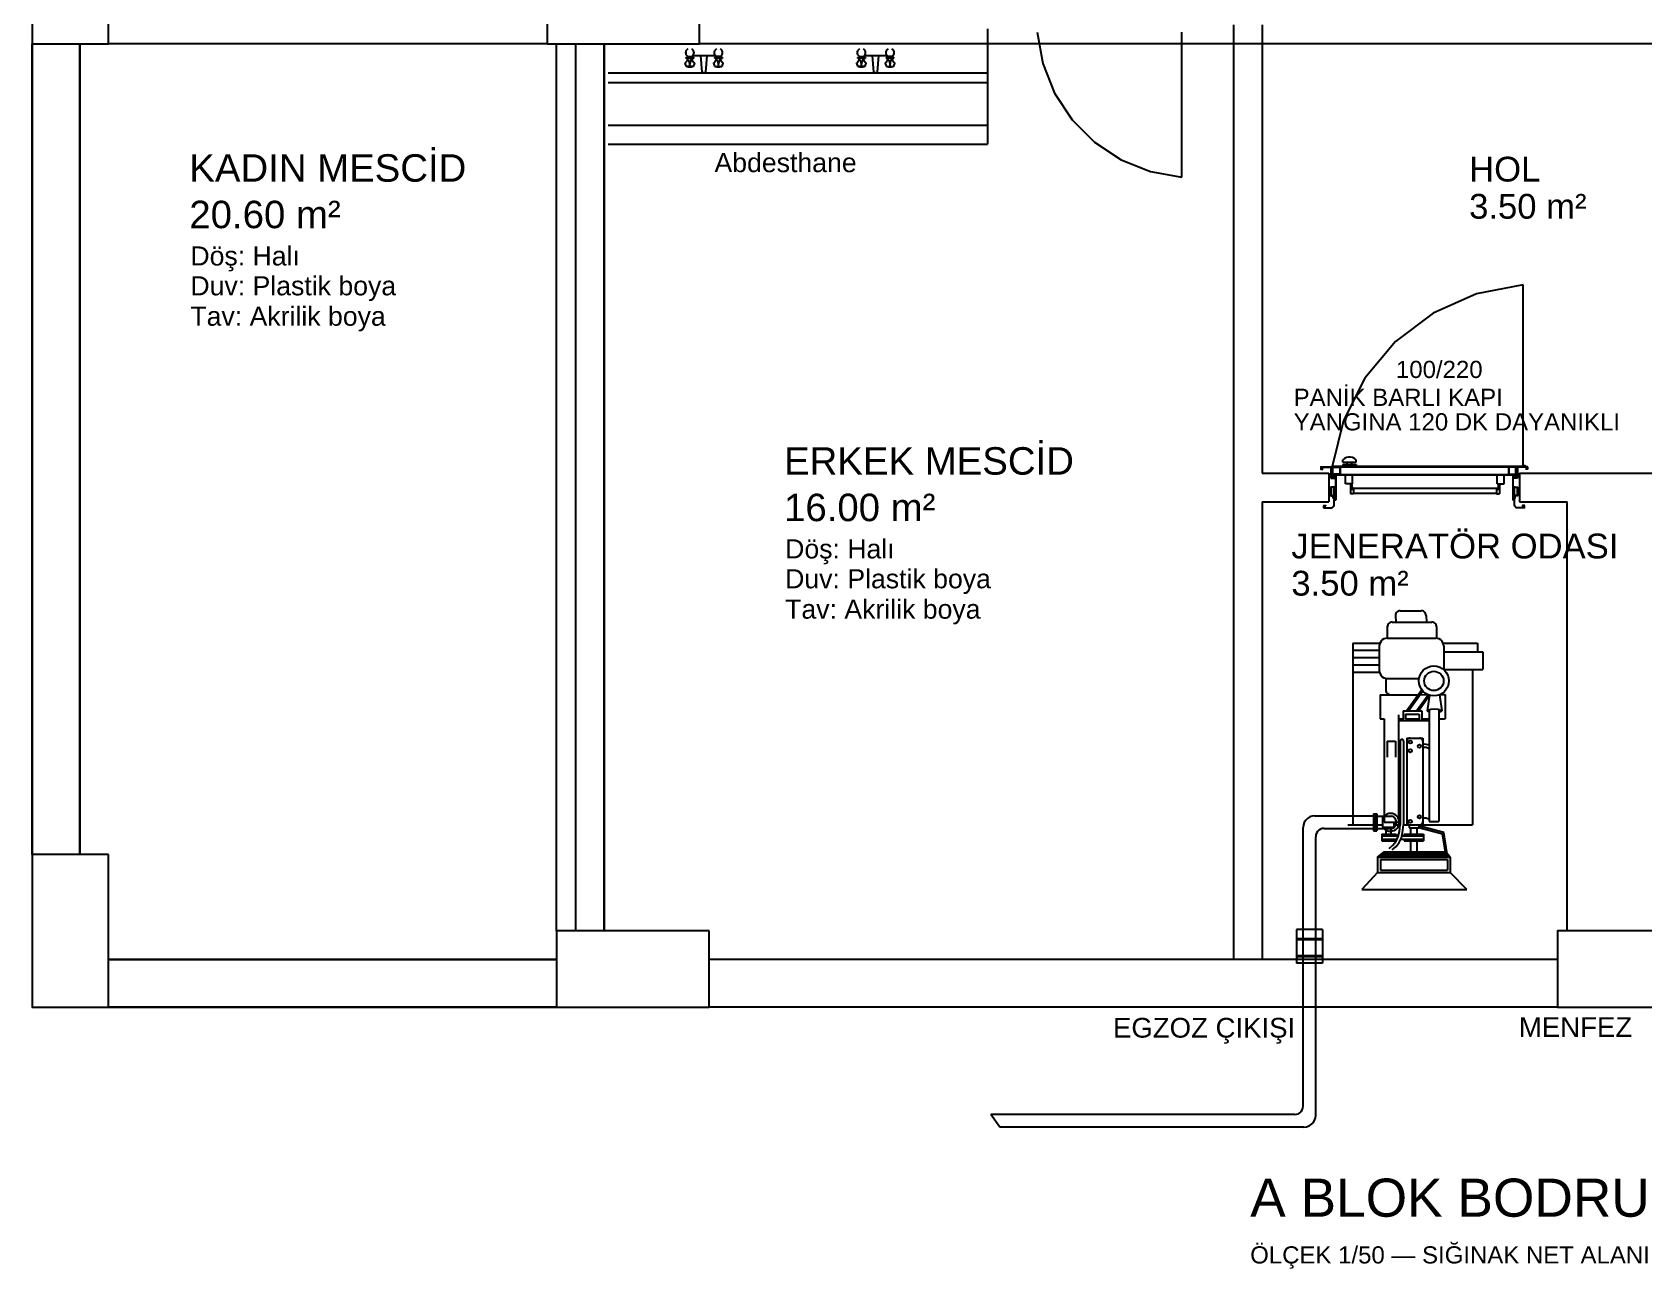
# Model space of a CAD drawing. Header units: centimetres. Extents: x 16951 to 24726, y -35407 to -32234.
# Drawn here: x 22961 to 23806, y -35407 to -34759 of the extents above; entities that cross this region are included whole.
import ezdxf
from ezdxf.enums import TextEntityAlignment as Align

# ---------------------------------------------------------------- set-up
doc = ezdxf.new("R2010")
doc.units = ezdxf.units.CM
for name, color, linetype in [('ROTAS-HAV-BASLIK', 7, 'Continuous'), ('ROTAS-MIMARI', 8, 'Continuous'), ('ROTAS-MIMARI-KOLON', 8, 'Continuous')]:
    doc.layers.add(name, color=color, linetype=linetype)
doc.styles.add('ROTAS', font='arial.ttf')

msp = doc.modelspace()

# ---------------------------------------------------------------- linework, layer by layer
at = {"layer": 'ROTAS-MIMARI'}
for p, q in [((23564.19, -34834.96), (23564.19, -34758.97)), ((23304, -34772.13), (23304, -34772.51)), ((23304.85, -34773.63), (23304.85, -34772.51)), ((23305.04, -34771.67), (23307.12, -34771.67)), ((23305.04, -34772.13), (23305.04, -34771.67)), ((23307.12, -34772.13), (23307.12, -34771.67)), ((23307.31, -34773.63), (23307.31, -34772.51)), ((23307.72, -34771.2), (23319.44, -34771.2)), ((23308.16, -34772.13), (23308.16, -34772.51)), ((23319, -34772.13), (23319, -34772.51)), ((23319.85, -34773.63), (23319.85, -34772.51)), ((23320.04, -34772.13), (23320.04, -34771.67)), ((23322.12, -34771.67), (23320.04, -34771.67)), ((23322.12, -34772.13), (23322.12, -34771.67)), ((23322.31, -34773.63), (23322.31, -34772.51)), ((23323.16, -34772.13), (23323.16, -34772.51)), ((23394, -34772.13), (23394, -34772.51)), ((23394.85, -34773.63), (23394.85, -34772.51)), ((23395.04, -34771.67), (23397.12, -34771.67)), ((23395.04, -34772.13), (23395.04, -34771.67)), ((23397.12, -34772.13), (23397.12, -34771.67)), ((23397.31, -34773.63), (23397.31, -34772.51)), ((23397.72, -34771.2), (23409.44, -34771.2)), ((23398.16, -34772.13), (23398.16, -34772.51)), ((23409, -34772.13), (23409, -34772.51)), ((23409.85, -34773.63), (23409.85, -34772.51)), ((23410.04, -34772.13), (23410.04, -34771.67)), ((23412.12, -34771.67), (23410.04, -34771.67)), ((23412.12, -34772.13), (23412.12, -34771.67)), ((23412.31, -34773.63), (23412.31, -34772.51)), ((23413.16, -34772.13), (23413.16, -34772.51)), ((23263.19, -34780.24), (23462.19, -34780.24)), ((23307.95, -34776.92), (23304.21, -34776.92)), ((23306.08, -34776.92), (23306.08, -34775.65)), ((23319.21, -34776.92), (23322.95, -34776.92)), ((23321.08, -34776.92), (23321.08, -34775.65)), ((23397.95, -34776.92), (23394.21, -34776.92)), ((23396.08, -34776.92), (23396.08, -34775.65)), ((23409.21, -34776.92), (23412.95, -34776.92)), ((23411.08, -34776.92), (23411.08, -34775.65)), ((23263.19, -34785.24), (23462.19, -34785.24)), ((23743.15, -34986.63), (23743.15, -34891.42)), ((23648.54, -34984.38), (23648.54, -34983.13)), ((23655.54, -34984.38), (23655.54, -34983.13)), ((23637.02, -34986.95), (23637.02, -34988.08)), ((23637.07, -34986.89), (23642.3, -34986.89)), ((23637.07, -34988.13), (23638.06, -34988.13)), ((23637.13, -34987), (23642.25, -34987)), ((23637.13, -34987), (23637.13, -34988.03)), ((23642.25, -34987), (23642.25, -34992.76)), ((23642.35, -34986.95), (23642.35, -34992.66)), ((23643.03, -34990.73), (23643.03, -34986.83)), ((23643.33, -34991.03), (23739.36, -34991.03)), ((23643.43, -34990.83), (23739.36, -34990.83)), ((23644.31, -34992.66), (23644.31, -34991.47)), ((23644.36, -34991.42), (23644.78, -34991.42)), ((23644.42, -34992.76), (23644.42, -34991.52)), ((23644.42, -34991.52), (23644.73, -34991.52)), ((23644.73, -34991.52), (23644.73, -35004)), ((23644.83, -34991.47), (23644.83, -35004.05)), ((23648.54, -34984.38), (23655.54, -34984.38)), ((23648.54, -34985.63), (23648.54, -34986.63)), ((23648.54, -34985.63), (23655.54, -34985.63)), ((23650.03, -34995.73), (23650.03, -34991.03)), ((23650.79, -34985.63), (23650.79, -34984.38)), ((23653.29, -34985.63), (23653.29, -34984.38)), ((23653.73, -34995.73), (23653.73, -34991.03)), ((23655.54, -34985.63), (23655.54, -34986.63)), ((23729.55, -34995.73), (23729.55, -34991.03)), ((23733.25, -34995.73), (23733.25, -34991.03)), ((23737.67, -34991.47), (23737.67, -35004.05)), ((23738.13, -34991.42), (23737.72, -34991.42)), ((23738.08, -34991.52), (23737.77, -34991.52)), ((23737.77, -34991.52), (23737.77, -35004)), ((23738.08, -34992.76), (23738.08, -34991.52)), ((23738.18, -34992.66), (23738.18, -34991.47)), ((23739.46, -34990.73), (23739.46, -34986.83)), ((23739.66, -34990.73), (23739.66, -34986.83)), ((23740.15, -34986.95), (23740.15, -34992.66)), ((23745.42, -34986.89), (23740.2, -34986.89)), ((23745.37, -34987), (23740.25, -34987)), ((23740.25, -34987), (23740.25, -34992.76)), ((23745.37, -34988.03), (23744.44, -34988.03)), ((23744.44, -34988.03), (23744.44, -34988.13)), ((23745.42, -34988.13), (23744.44, -34988.13)), ((23745.37, -34987), (23745.37, -34988.03)), ((23745.47, -34986.95), (23745.47, -34988.08)), ((23642.25, -34992.76), (23644.42, -34992.76)), ((23642.31, -34997.45), (23642.31, -35001.99)), ((23642.35, -34992.66), (23644.31, -34992.66)), ((23643.85, -34997.4), (23642.36, -34997.4)), ((23642.41, -34997.5), (23642.41, -35001.94)), ((23643.85, -34997.5), (23642.41, -34997.5)), ((23643.85, -34996.88), (23643.85, -35007.3)), ((23643.96, -35007.34), (23643.96, -34996.88)), ((23644.42, -35000.04), (23644.31, -35000.04)), ((23644.31, -35000.04), (23644.31, -35004.05)), ((23644.42, -35000.04), (23644.42, -35004)), ((23653.73, -34995.73), (23650.03, -34995.73)), ((23652.53, -34995.73), (23652.53, -35001.03)), ((23653.24, -34995.73), (23653.24, -34999.07)), ((23654.09, -34997.93), (23653.24, -34997.93)), ((23654.09, -34997.93), (23654.09, -35001.03)), ((23729.19, -34998.26), (23654.09, -34998.26)), ((23729.19, -35000.76), (23654.09, -35000.76)), ((23729.19, -34997.93), (23730.04, -34997.93)), ((23729.19, -34997.98), (23729.19, -35001.03)), ((23729.55, -34995.73), (23733.25, -34995.73)), ((23730.04, -34995.73), (23730.04, -34999.07)), ((23730.75, -34995.73), (23730.75, -35001.03)), ((23740.25, -34992.76), (23738.08, -34992.76)), ((23738.08, -35000.04), (23738.08, -35004)), ((23738.08, -35000.04), (23738.18, -35000.04)), ((23740.15, -34992.66), (23738.18, -34992.66)), ((23738.18, -35000.04), (23738.18, -35004.05)), ((23738.64, -34997.4), (23740.14, -34997.4)), ((23738.64, -34997.5), (23740.09, -34997.5)), ((23740.09, -34997.5), (23740.09, -35001.94)), ((23740.19, -34997.45), (23740.19, -35001.99)), ((23638.63, -35008.32), (23638.63, -35007.19)), ((23638.68, -35007.13), (23639.66, -35007.13)), ((23638.68, -35008.37), (23642.92, -35008.37)), ((23638.73, -35007.24), (23639.66, -35007.24)), ((23638.73, -35008.27), (23638.73, -35007.24)), ((23638.73, -35008.27), (23642.88, -35008.27)), ((23639.66, -35007.13), (23639.66, -35007.24)), ((23642.36, -35002.04), (23643.54, -35002.04)), ((23642.41, -35001.94), (23643.65, -35001.94)), ((23643.85, -35007.3), (23642.88, -35008.27)), ((23643.96, -35007.34), (23642.92, -35008.37)), ((23643.54, -35003.41), (23643.54, -35002.04)), ((23643.54, -35003.41), (23643.65, -35003.49)), ((23643.65, -35001.94), (23643.65, -35003.49)), ((23644.36, -35004.1), (23644.78, -35004.1)), ((23644.42, -35004), (23644.73, -35004)), ((23654.09, -35001.03), (23652.53, -35001.03)), ((23729.19, -35001.03), (23730.75, -35001.03)), ((23738.13, -35004.1), (23737.72, -35004.1)), ((23738.08, -35004), (23737.77, -35004)), ((23740.09, -35001.94), (23738.85, -35001.94)), ((23738.85, -35001.94), (23738.85, -35003.49)), ((23738.95, -35003.41), (23738.85, -35003.49)), ((23740.14, -35002.04), (23738.95, -35002.04)), ((23738.95, -35003.41), (23738.95, -35002.04)), ((23743.87, -35008.32), (23743.87, -35007.19)), ((23674.45, -35068.21), (23695.18, -35068.21)), ((23676.18, -35064.81), (23676.34, -35068.21)), ((23678.72, -35062.28), (23689.72, -35062.28)), ((23692.25, -35064.81), (23692.41, -35068.21)), ((23671.91, -35070.75), (23671.91, -35076.67)), ((23671.91, -35076.67), (23697.29, -35076.67)), ((23697.71, -35070.75), (23697.71, -35076.67)), ((23653.87, -35079.21), (23653.87, -35111.77)), ((23653.87, -35079.21), (23668.04, -35079.21)), ((23653.87, -35083.01), (23667.68, -35083.01)), ((23667.68, -35080.9), (23667.69, -35093.59)), ((23701.17, -35079.21), (23719.25, -35079.21)), ((23701.52, -35080.9), (23701.52, -35093.16)), ((23701.52, -35083.86), (23721.96, -35083.86)), ((23719.25, -35079.21), (23719.25, -35083.86)), ((23721.96, -35083.86), (23721.96, -35093.16)), ((23653.87, -35086.82), (23667.68, -35086.82)), ((23653.87, -35090.63), (23667.68, -35090.63)), ((23701.52, -35093.16), (23721.96, -35093.16)), ((23716.61, -35093.16), (23716.62, -35174.55)), ((23653.87, -35094.43), (23667.77, -35094.43)), ((23671.07, -35097.82), (23671.07, -35103.74)), ((23671.91, -35097.82), (23688.57, -35097.82)), ((23668.19, -35106.28), (23668.19, -35111.77)), ((23668.19, -35106.28), (23688.04, -35106.28)), ((23681.92, -35114.73), (23689.93, -35103.65)), ((23682.96, -35114.73), (23690.48, -35104.34)), ((23687.2, -35114.73), (23693.28, -35106.33)), ((23688.24, -35114.73), (23694.11, -35106.62)), ((23689.08, -35106.28), (23693.16, -35106.27)), ((23694.11, -35106.62), (23692.89, -35114.73)), ((23699.25, -35106.38), (23700.51, -35114.73)), ((23699.51, -35106.27), (23702.2, -35106.27)), ((23702.2, -35106.27), (23702.2, -35118.96)), ((23653.87, -35111.77), (23653.87, -35174.55)), ((23668.19, -35111.77), (23668.19, -35118.96)), ((23668.19, -35118.96), (23670.22, -35118.96)), ((23670.22, -35118.96), (23670.23, -35173.19)), ((23677.84, -35116.79), (23677.84, -35173.19)), ((23677.84, -35118.96), (23680.21, -35118.96)), ((23680.21, -35114.73), (23680.21, -35119.81)), ((23680.21, -35114.73), (23689.93, -35114.73)), ((23681.47, -35116.43), (23681.47, -35118.96)), ((23681.47, -35116.43), (23688.66, -35116.43)), ((23681.47, -35118.96), (23688.66, -35118.96)), ((23688.66, -35116.43), (23688.66, -35119.81)), ((23689.93, -35114.73), (23689.93, -35119.81)), ((23689.93, -35118.96), (23693.91, -35118.96)), ((23693.91, -35114.33), (23693.91, -35172.86)), ((23698.98, -35114.18), (23698.99, -35172.86)), ((23698.98, -35118.96), (23702.2, -35118.96)), ((23677.84, -35119.81), (23693.91, -35119.81)), ((23671.92, -35130.67), (23671.92, -35139.13)), ((23671.92, -35130.67), (23676.15, -35130.67)), ((23676.15, -35130.67), (23676.15, -35139.13)), ((23678.68, -35130.58), (23678.68, -35174.55)), ((23679.53, -35129.74), (23679.61, -35129.74)), ((23680.46, -35130.58), (23680.46, -35174.55)), ((23682.07, -35129.06), (23690.53, -35129.06)), ((23682.07, -35129.06), (23682.07, -35174.55)), ((23682.07, -35130.75), (23682.07, -35135.83)), ((23690.53, -35129.06), (23690.53, -35174.55)), ((23690.53, -35130.75), (23690.53, -35135.83)), ((23633.9, -35169.78), (23664.66, -35169.78)), ((23664.66, -35168.75), (23666.36, -35168.75)), ((23664.66, -35168.75), (23664.66, -35177.64)), ((23665.51, -35168.75), (23665.51, -35177.64)), ((23666.36, -35168.75), (23666.36, -35177.64)), ((23669.38, -35169.81), (23669.38, -35175.82)), ((23682.07, -35167.78), (23682.07, -35172.86)), ((23690.53, -35167.78), (23690.53, -35172.86)), ((23627.75, -35235.29), (23627.75, -35175.93)), ((23638.73, -35176.37), (23644.85, -35176.37)), ((23644.85, -35176.37), (23664.66, -35176.37)), ((23651.17, -35174.55), (23669.38, -35174.55)), ((23664.66, -35177.64), (23666.36, -35177.64)), ((23666.36, -35170.02), (23674.1, -35170.02)), ((23666.36, -35176.37), (23674.1, -35176.37)), ((23669.38, -35175.82), (23675.39, -35175.82)), ((23670.23, -35173.19), (23677.84, -35173.19)), ((23671.16, -35175.82), (23671.16, -35179.45)), ((23673.69, -35175.82), (23673.69, -35179.45)), ((23675.39, -35173.19), (23675.39, -35175.82)), ((23675.39, -35174.55), (23678.68, -35174.55)), ((23678.25, -35178.06), (23678.68, -35174.55)), ((23679.95, -35178.69), (23680.46, -35174.55)), ((23680.46, -35174.55), (23716.62, -35174.55)), ((23683.31, -35174.55), (23683.31, -35176.07)), ((23683.31, -35176.07), (23688.39, -35176.07)), ((23683.76, -35174.55), (23688.84, -35174.55)), ((23684.1, -35176.07), (23684.1, -35179.45)), ((23687.48, -35176.07), (23687.48, -35179.45)), ((23688.39, -35174.55), (23688.39, -35176.07)), ((23701.52, -35178.61), (23688.39, -35175.06)), ((23700.93, -35179.45), (23688.39, -35176.07)), ((23693.91, -35172.86), (23698.99, -35172.86)), ((23634.34, -35235.29), (23634.34, -35180.76)), ((23668.96, -35179.45), (23676.57, -35179.45)), ((23668.96, -35179.45), (23668.96, -35182.84)), ((23668.96, -35180.3), (23677.77, -35180.3)), ((23668.96, -35181.99), (23677.1, -35181.99)), ((23668.96, -35182.84), (23676.57, -35182.84)), ((23676.57, -35179.45), (23676.57, -35180.3)), ((23676.57, -35181.99), (23676.57, -35182.84)), ((23679.08, -35181.99), (23680.8, -35181.99)), ((23679.65, -35180.3), (23680.8, -35180.3)), ((23680.8, -35179.45), (23690.95, -35179.45)), ((23680.8, -35179.45), (23680.8, -35180.3)), ((23680.8, -35180.3), (23690.95, -35180.3)), ((23680.8, -35181.99), (23680.8, -35182.84)), ((23680.8, -35181.99), (23690.95, -35181.99)), ((23680.8, -35182.84), (23690.95, -35182.84)), ((23684.1, -35182.84), (23684.1, -35188.76)), ((23687.48, -35182.84), (23687.48, -35188.76)), ((23690.95, -35179.45), (23690.95, -35182.84)), ((23702.37, -35188.76), (23700.93, -35179.45)), ((23703.24, -35189.69), (23701.52, -35178.61)), ((23666.84, -35191.47), (23670.23, -35188.76)), ((23666.84, -35191.47), (23704.91, -35191.46)), ((23666.84, -35191.47), (23666.84, -35199.53)), ((23667.9, -35190.62), (23704.12, -35190.62)), ((23668.28, -35192.74), (23703.47, -35192.73)), ((23668.28, -35192.74), (23668.28, -35198.26)), ((23669.06, -35189.69), (23703.24, -35189.69)), ((23670.23, -35188.76), (23702.37, -35188.76)), ((23704.91, -35191.46), (23702.37, -35188.76)), ((23703.47, -35192.73), (23703.47, -35198.26)), ((23704.91, -35191.46), (23704.91, -35199.53)), ((23666.84, -35199.53), (23658.63, -35208.36)), ((23666.84, -35199.53), (23704.91, -35199.53)), ((23668.28, -35198.26), (23703.47, -35198.26)), ((23713.61, -35208.36), (23704.91, -35199.53)), ((23658.63, -35208.36), (23713.61, -35208.36)), ((23637.94, -35229.47), (23624.32, -35229.47)), ((23624.32, -35229.47), (23624.32, -35246.99)), ((23637.94, -35234.3), (23624.32, -35234.3)), ((23637.94, -35234.74), (23624.32, -35234.74)), ((23627.75, -35322.08), (23627.75, -35233.17)), ((23634.34, -35326.9), (23634.34, -35233.17)), ((23637.94, -35229.47), (23637.94, -35246.99)), ((23637.94, -35243.21), (23624.32, -35243.21)), ((23637.94, -35243.65), (23624.32, -35243.65)), ((23637.94, -35246.99), (23624.32, -35246.99)), ((23468.73, -35333), (23463.9, -35326.41)), ((23623.36, -35326.41), (23463.9, -35326.41)), ((23628.19, -35333), (23468.73, -35333))]:
    msp.add_line(p, q, dxfattribs=at)
for points in [[(23591.19, -34755.13), (23591.19, -35245.13)], [(23606.19, -34755.13), (23606.19, -34990.13)], [(23462.19, -34757.13), (23462.19, -34817.74)], [(23488.2, -34758.97), (23491.16, -34775.39), (23497.36, -34790.88), (23506.55, -34804.81), (23518.35, -34816.61), (23532.28, -34825.79), (23547.77, -34832), (23564.19, -34834.96)], [(22961.19, -35190.13), (22961.19, -34765.13)], [(22986.19, -35190.13), (22986.19, -34765.13)], [(23231.19, -34765.13), (23001.19, -34765.13)], [(23236.19, -35230.13), (23236.19, -34765.13)], [(23246.19, -34765.13), (23246.19, -35230.13)], [(23261.19, -35230.13), (23261.19, -34765.13)], [(23261.19, -34765.13), (23261.19, -35230.13)], [(23305.04, -34767.74), (23304.65, -34768.01), (23304.31, -34768.36), (23304.07, -34768.77), (23303.91, -34769.23), (23303.86, -34769.7), (23303.91, -34770.18), (23304.07, -34770.64), (23304.31, -34771.05), (23304.65, -34771.4), (23305.04, -34771.67)], [(23304, -34772.13), (23306.08, -34772.13)], [(23306.08, -34772.51), (23304, -34772.51)], [(23308.16, -34772.13), (23306.08, -34772.13)], [(23306.08, -34772.51), (23308.16, -34772.51)], [(23307.12, -34771.67), (23307.52, -34771.4), (23307.85, -34771.05), (23308.1, -34770.64), (23308.25, -34770.18), (23308.3, -34769.7), (23308.25, -34769.23), (23308.1, -34768.77), (23307.85, -34768.36), (23307.52, -34768.01), (23307.12, -34767.74)], [(23816.19, -34765.13), (23311.19, -34765.13)], [(23313.58, -34780.28), (23313.11, -34780.28), (23312.61, -34779.82), (23311.93, -34771.2)], [(23313.58, -34780.28), (23314.05, -34780.28), (23314.55, -34779.82), (23315.23, -34771.2)], [(23320.04, -34767.74), (23319.65, -34768.01), (23319.31, -34768.36), (23319.07, -34768.77), (23318.91, -34769.23), (23318.86, -34769.7), (23318.91, -34770.18), (23319.07, -34770.64), (23319.31, -34771.05), (23319.65, -34771.4), (23320.04, -34771.67)], [(23319, -34772.13), (23321.08, -34772.13)], [(23321.08, -34772.51), (23319, -34772.51)], [(23323.16, -34772.13), (23321.08, -34772.13)], [(23321.08, -34772.51), (23323.16, -34772.51)], [(23322.12, -34771.67), (23322.52, -34771.4), (23322.85, -34771.05), (23323.1, -34770.64), (23323.25, -34770.18), (23323.3, -34769.7), (23323.25, -34769.23), (23323.1, -34768.77), (23322.85, -34768.36), (23322.52, -34768.01), (23322.12, -34767.74)], [(23395.04, -34767.74), (23394.65, -34768.01), (23394.31, -34768.36), (23394.07, -34768.77), (23393.91, -34769.23), (23393.86, -34769.7), (23393.91, -34770.18), (23394.07, -34770.64), (23394.31, -34771.05), (23394.65, -34771.4), (23395.04, -34771.67)], [(23394, -34772.13), (23396.08, -34772.13)], [(23396.08, -34772.51), (23394, -34772.51)], [(23398.16, -34772.13), (23396.08, -34772.13)], [(23396.08, -34772.51), (23398.16, -34772.51)], [(23397.12, -34771.67), (23397.52, -34771.4), (23397.85, -34771.05), (23398.1, -34770.64), (23398.25, -34770.18), (23398.3, -34769.7), (23398.25, -34769.23), (23398.1, -34768.77), (23397.85, -34768.36), (23397.52, -34768.01), (23397.12, -34767.74)], [(23403.58, -34780.28), (23403.11, -34780.28), (23402.61, -34779.82), (23401.93, -34771.2)], [(23403.58, -34780.28), (23404.05, -34780.28), (23404.55, -34779.82), (23405.23, -34771.2)], [(23410.04, -34767.74), (23409.65, -34768.01), (23409.31, -34768.36), (23409.07, -34768.77), (23408.91, -34769.23), (23408.86, -34769.7), (23408.91, -34770.18), (23409.07, -34770.64), (23409.31, -34771.05), (23409.65, -34771.4), (23410.04, -34771.67)], [(23409, -34772.13), (23411.08, -34772.13)], [(23411.08, -34772.51), (23409, -34772.51)], [(23413.16, -34772.13), (23411.08, -34772.13)], [(23411.08, -34772.51), (23413.16, -34772.51)], [(23412.12, -34771.67), (23412.52, -34771.4), (23412.85, -34771.05), (23413.1, -34770.64), (23413.25, -34770.18), (23413.3, -34769.7), (23413.25, -34769.23), (23413.1, -34768.77), (23412.85, -34768.36), (23412.52, -34768.01), (23412.12, -34767.74)], [(23303.62, -34775.11), (23303.58, -34775.15), (23303.56, -34775.2), (23303.54, -34775.26), (23303.53, -34775.32), (23303.54, -34775.37), (23303.56, -34775.43), (23303.6, -34775.48)], [(23304.21, -34776.92), (23304.16, -34776.53), (23304.03, -34776.15), (23303.84, -34775.79), (23303.6, -34775.48)], [(23303.62, -34775.11), (23304.07, -34774.69), (23304.46, -34774.22), (23304.8, -34773.71), (23305.08, -34773.16)], [(23304.46, -34776.92), (23305.27, -34777.04), (23306.09, -34777.08), (23306.91, -34777.04), (23307.72, -34776.92)], [(23306.08, -34775.65), (23305.97, -34774.98), (23305.77, -34774.33), (23305.47, -34773.72), (23305.08, -34773.16)], [(23307.08, -34773.16), (23306.7, -34773.72), (23306.4, -34774.33), (23306.19, -34774.98), (23306.08, -34775.65)], [(23307.08, -34773.16), (23307.36, -34773.71), (23307.7, -34774.22), (23308.09, -34774.69), (23308.54, -34775.11)], [(23308.57, -34775.48), (23308.32, -34775.79), (23308.13, -34776.15), (23308.01, -34776.53), (23307.95, -34776.92)], [(23308.57, -34775.48), (23308.6, -34775.43), (23308.62, -34775.37), (23308.63, -34775.32), (23308.63, -34775.26), (23308.61, -34775.2), (23308.58, -34775.15), (23308.54, -34775.11)], [(23318.62, -34775.11), (23318.58, -34775.15), (23318.56, -34775.2), (23318.54, -34775.26), (23318.53, -34775.32), (23318.54, -34775.37), (23318.56, -34775.43), (23318.6, -34775.48)], [(23319.21, -34776.92), (23319.16, -34776.53), (23319.03, -34776.15), (23318.84, -34775.79), (23318.6, -34775.48)], [(23318.62, -34775.11), (23319.07, -34774.69), (23319.46, -34774.22), (23319.8, -34773.71), (23320.08, -34773.16)], [(23319.44, -34776.92), (23320.25, -34777.04), (23321.07, -34777.08), (23321.89, -34777.04), (23322.71, -34776.92)], [(23321.08, -34775.65), (23320.97, -34774.98), (23320.77, -34774.33), (23320.47, -34773.72), (23320.08, -34773.16)], [(23322.08, -34773.16), (23321.7, -34773.72), (23321.4, -34774.33), (23321.19, -34774.98), (23321.08, -34775.65)], [(23322.08, -34773.16), (23322.36, -34773.71), (23322.7, -34774.22), (23323.09, -34774.69), (23323.54, -34775.11)], [(23323.57, -34775.48), (23323.32, -34775.79), (23323.13, -34776.15), (23323.01, -34776.53), (23322.95, -34776.92)], [(23323.57, -34775.48), (23323.6, -34775.43), (23323.62, -34775.37), (23323.63, -34775.32), (23323.63, -34775.26), (23323.61, -34775.2), (23323.58, -34775.15), (23323.54, -34775.11)], [(23393.62, -34775.11), (23393.58, -34775.15), (23393.56, -34775.2), (23393.54, -34775.26), (23393.53, -34775.32), (23393.54, -34775.37), (23393.56, -34775.43), (23393.6, -34775.48)], [(23394.21, -34776.92), (23394.16, -34776.53), (23394.03, -34776.15), (23393.84, -34775.79), (23393.6, -34775.48)], [(23393.62, -34775.11), (23394.07, -34774.69), (23394.46, -34774.22), (23394.8, -34773.71), (23395.08, -34773.16)], [(23394.46, -34776.92), (23395.27, -34777.04), (23396.09, -34777.08), (23396.91, -34777.04), (23397.72, -34776.92)], [(23396.08, -34775.65), (23395.97, -34774.98), (23395.77, -34774.33), (23395.47, -34773.72), (23395.08, -34773.16)], [(23397.08, -34773.16), (23396.7, -34773.72), (23396.4, -34774.33), (23396.19, -34774.98), (23396.08, -34775.65)], [(23397.08, -34773.16), (23397.36, -34773.71), (23397.7, -34774.22), (23398.09, -34774.69), (23398.54, -34775.11)], [(23398.57, -34775.48), (23398.32, -34775.79), (23398.13, -34776.15), (23398.01, -34776.53), (23397.95, -34776.92)], [(23398.57, -34775.48), (23398.6, -34775.43), (23398.62, -34775.37), (23398.63, -34775.32), (23398.63, -34775.26), (23398.61, -34775.2), (23398.58, -34775.15), (23398.54, -34775.11)], [(23408.62, -34775.11), (23408.58, -34775.15), (23408.56, -34775.2), (23408.54, -34775.26), (23408.53, -34775.32), (23408.54, -34775.37), (23408.56, -34775.43), (23408.6, -34775.48)], [(23409.21, -34776.92), (23409.16, -34776.53), (23409.03, -34776.15), (23408.84, -34775.79), (23408.6, -34775.48)], [(23408.62, -34775.11), (23409.07, -34774.69), (23409.46, -34774.22), (23409.8, -34773.71), (23410.08, -34773.16)], [(23409.44, -34776.92), (23410.25, -34777.04), (23411.07, -34777.08), (23411.89, -34777.04), (23412.71, -34776.92)], [(23411.08, -34775.65), (23410.97, -34774.98), (23410.77, -34774.33), (23410.47, -34773.72), (23410.08, -34773.16)], [(23412.08, -34773.16), (23411.7, -34773.72), (23411.4, -34774.33), (23411.19, -34774.98), (23411.08, -34775.65)], [(23412.08, -34773.16), (23412.36, -34773.71), (23412.7, -34774.22), (23413.09, -34774.69), (23413.54, -34775.11)], [(23413.57, -34775.48), (23413.32, -34775.79), (23413.13, -34776.15), (23413.01, -34776.53), (23412.95, -34776.92)], [(23413.57, -34775.48), (23413.6, -34775.43), (23413.62, -34775.37), (23413.63, -34775.32), (23413.63, -34775.26), (23413.61, -34775.2), (23413.58, -34775.15), (23413.54, -34775.11)], [(23263.19, -34807.74), (23462.19, -34807.74)], [(23263.19, -34817.74), (23462.19, -34817.74)], [(23743.15, -34891.42), (23718.72, -34896.1), (23695.98, -34906.2), (23676.12, -34921.18), (23660.16, -34940.26), (23648.94, -34962.46), (23643.03, -34986.63)], [(23655.54, -34983.13), (23654.66, -34982.47), (23653.67, -34982.01), (23652.59, -34981.77), (23651.49, -34981.77), (23650.42, -34982.01), (23649.42, -34982.47), (23648.54, -34983.13)], [(23606.19, -34990.13), (23641.19, -34990.13)], [(23637.07, -34986.89), (23637.06, -34986.9), (23637.05, -34986.9), (23637.04, -34986.91), (23637.03, -34986.91), (23637.03, -34986.92), (23637.02, -34986.93), (23637.02, -34986.95)], [(23637.02, -34988.08), (23637.02, -34988.09), (23637.03, -34988.1), (23637.03, -34988.11), (23637.04, -34988.12), (23637.05, -34988.13), (23637.06, -34988.13), (23637.07, -34988.13)], [(23637.13, -34988.03), (23638.06, -34988.03), (23638.06, -34988.13)], [(23641.19, -34990.13), (23641.19, -35005.13)], [(23642.35, -34986.95), (23642.35, -34986.93), (23642.35, -34986.92), (23642.34, -34986.91), (23642.33, -34986.91), (23642.32, -34986.9), (23642.31, -34986.9), (23642.3, -34986.89)], [(23642.35, -34991.39), (23642.84, -34991.56), (23643.35, -34991.62), (23643.87, -34991.58), (23644.36, -34991.42)], [(23643.33, -34986.63), (23643.27, -34986.64), (23643.2, -34986.66), (23643.15, -34986.69), (23643.1, -34986.74), (23643.06, -34986.8), (23643.04, -34986.86), (23643.03, -34986.93)], [(23643.03, -34990.73), (23643.04, -34990.8), (23643.06, -34990.86), (23643.1, -34990.92), (23643.15, -34990.96), (23643.2, -34991), (23643.27, -34991.02), (23643.33, -34991.03)], [(23643.43, -34990.83), (23643.23, -34990.63), (23643.23, -34987.03), (23643.43, -34986.83)], [(23643.43, -34986.83), (23743.15, -34986.83), (23743.15, -34986.63), (23643.33, -34986.63)], [(23647.03, -34990.68), (23643.43, -34990.68), (23643.38, -34990.63), (23643.38, -34987.03), (23643.43, -34986.98), (23647.03, -34986.98), (23647.08, -34987.03), (23647.08, -34990.63), (23647.03, -34990.68)], [(23644.36, -34991.42), (23644.35, -34991.42), (23644.34, -34991.42), (23644.33, -34991.43), (23644.32, -34991.44), (23644.32, -34991.45), (23644.31, -34991.46), (23644.31, -34991.47)], [(23644.83, -34991.47), (23644.83, -34991.46), (23644.82, -34991.45), (23644.82, -34991.44), (23644.81, -34991.43), (23644.8, -34991.42), (23644.79, -34991.42), (23644.78, -34991.42)], [(23647.03, -34986.83), (23647.23, -34987.03), (23647.23, -34990.63), (23647.03, -34990.83)], [(23735.66, -34986.83), (23735.46, -34987.03), (23735.46, -34990.63), (23735.66, -34990.83)], [(23735.66, -34990.68), (23739.26, -34990.68), (23739.31, -34990.63), (23739.31, -34987.03), (23739.26, -34986.98), (23735.66, -34986.98), (23735.61, -34987.03), (23735.61, -34990.63), (23735.66, -34990.68)], [(23737.46, -34986.63), (23737.46, -34986.83)], [(23737.72, -34991.42), (23737.71, -34991.42), (23737.7, -34991.42), (23737.69, -34991.43), (23737.68, -34991.44), (23737.67, -34991.45), (23737.67, -34991.46), (23737.67, -34991.47)], [(23738.13, -34991.42), (23738.63, -34991.58), (23739.14, -34991.62), (23739.66, -34991.56), (23740.15, -34991.39)], [(23738.18, -34991.47), (23738.18, -34991.46), (23738.18, -34991.45), (23738.17, -34991.44), (23738.16, -34991.43), (23738.15, -34991.42), (23738.14, -34991.42), (23738.13, -34991.42)], [(23739.46, -34987.03), (23739.26, -34986.83)], [(23739.26, -34990.83), (23739.46, -34990.63)], [(23739.36, -34991.03), (23739.43, -34991.02), (23739.49, -34991), (23739.55, -34990.96), (23739.6, -34990.92), (23739.63, -34990.86), (23739.66, -34990.8), (23739.66, -34990.73)], [(23739.36, -34990.83), (23739.39, -34990.83), (23739.41, -34990.82), (23739.43, -34990.81), (23739.44, -34990.79), (23739.45, -34990.77), (23739.46, -34990.75), (23739.46, -34990.73)], [(23740.2, -34986.89), (23740.19, -34986.9), (23740.17, -34986.9), (23740.16, -34986.91), (23740.16, -34986.91), (23740.15, -34986.92), (23740.15, -34986.93), (23740.15, -34986.95)], [(23741.19, -34990.13), (23741.19, -35005.13)], [(23741.19, -34990.13), (23816.19, -34990.13)], [(23745.47, -34986.95), (23745.47, -34986.93), (23745.47, -34986.92), (23745.46, -34986.91), (23745.45, -34986.91), (23745.44, -34986.9), (23745.43, -34986.9), (23745.42, -34986.89)], [(23745.42, -34988.13), (23745.43, -34988.13), (23745.44, -34988.13), (23745.45, -34988.12), (23745.46, -34988.11), (23745.47, -34988.1), (23745.47, -34988.09), (23745.47, -34988.08)], [(23642.36, -34997.4), (23642.35, -34997.4), (23642.33, -34997.4), (23642.32, -34997.41), (23642.32, -34997.42), (23642.31, -34997.43), (23642.31, -34997.44), (23642.31, -34997.45)], [(23743.82, -35008.37), (23739.57, -35008.37), (23738.54, -35007.34), (23738.54, -34996.88)], [(23743.87, -35007.19), (23743.82, -35007.13), (23742.84, -35007.13), (23742.84, -35007.24), (23743.77, -35007.24), (23743.77, -35008.27), (23739.61, -35008.27), (23738.64, -35007.3), (23738.64, -34996.88)], [(23740.19, -34997.45), (23740.19, -34997.44), (23740.19, -34997.43), (23740.18, -34997.42), (23740.17, -34997.41), (23740.16, -34997.4), (23740.15, -34997.4), (23740.14, -34997.4)], [(23606.19, -35005.13), (23641.19, -35005.13)], [(23606.19, -35005.13), (23606.19, -35245.13)], [(23638.68, -35007.13), (23638.67, -35007.13), (23638.66, -35007.14), (23638.65, -35007.14), (23638.64, -35007.15), (23638.63, -35007.16), (23638.63, -35007.17), (23638.63, -35007.19)], [(23638.63, -35008.32), (23638.63, -35008.33), (23638.63, -35008.34), (23638.64, -35008.35), (23638.65, -35008.36), (23638.66, -35008.37), (23638.67, -35008.37), (23638.68, -35008.37)], [(23642.31, -35001.99), (23642.31, -35002), (23642.31, -35002.01), (23642.32, -35002.02), (23642.32, -35002.03), (23642.33, -35002.04), (23642.35, -35002.04), (23642.36, -35002.04)], [(23644.31, -35004.05), (23644.31, -35004.06), (23644.32, -35004.07), (23644.32, -35004.08), (23644.33, -35004.09), (23644.34, -35004.1), (23644.35, -35004.1), (23644.36, -35004.1)], [(23644.78, -35004.1), (23644.79, -35004.1), (23644.8, -35004.1), (23644.81, -35004.09), (23644.82, -35004.08), (23644.82, -35004.07), (23644.83, -35004.06), (23644.83, -35004.05)], [(23737.67, -35004.05), (23737.67, -35004.06), (23737.67, -35004.07), (23737.68, -35004.08), (23737.69, -35004.09), (23737.7, -35004.1), (23737.71, -35004.1), (23737.72, -35004.1)], [(23738.13, -35004.1), (23738.14, -35004.1), (23738.15, -35004.1), (23738.16, -35004.09), (23738.17, -35004.08), (23738.18, -35004.07), (23738.18, -35004.06), (23738.18, -35004.05)], [(23740.14, -35002.04), (23740.15, -35002.04), (23740.16, -35002.04), (23740.17, -35002.03), (23740.18, -35002.02), (23740.19, -35002.01), (23740.19, -35002), (23740.19, -35001.99)], [(23741.19, -35005.13), (23766.19, -35005.13)], [(23743.82, -35008.37), (23743.83, -35008.37), (23743.84, -35008.37), (23743.85, -35008.36), (23743.86, -35008.35), (23743.86, -35008.34), (23743.87, -35008.33), (23743.87, -35008.32)], [(23766.19, -35230.13), (23766.19, -35005.13)], [(23674.45, -35068.21), (23673.89, -35068.27), (23673.35, -35068.46), (23672.87, -35068.76), (23672.47, -35069.17), (23672.16, -35069.65), (23671.98, -35070.18), (23671.91, -35070.75)], [(23678.72, -35062.28), (23678.15, -35062.34), (23677.62, -35062.53), (23677.14, -35062.83), (23676.73, -35063.23), (23676.43, -35063.71), (23676.24, -35064.25), (23676.18, -35064.81)], [(23692.25, -35064.81), (23692.19, -35064.25), (23692, -35063.71), (23691.7, -35063.23), (23691.3, -35062.83), (23690.82, -35062.53), (23690.28, -35062.34), (23689.72, -35062.28)], [(23697.71, -35070.75), (23697.65, -35070.18), (23697.46, -35069.65), (23697.16, -35069.16), (23696.76, -35068.76), (23696.28, -35068.46), (23695.74, -35068.27), (23695.18, -35068.21)], [(23671.91, -35076.67), (23670.97, -35076.78), (23670.08, -35077.09), (23669.28, -35077.59), (23668.61, -35078.26), (23668.1, -35079.06), (23667.79, -35079.96), (23667.68, -35080.9)], [(23701.52, -35080.9), (23701.41, -35079.96), (23701.1, -35079.06), (23700.6, -35078.26), (23699.93, -35077.59), (23699.13, -35077.09), (23698.23, -35076.77), (23697.29, -35076.67)], [(23667.69, -35093.59), (23667.79, -35094.53), (23668.1, -35095.42), (23668.61, -35096.22), (23669.28, -35096.89), (23670.08, -35097.4), (23670.97, -35097.71), (23671.91, -35097.82)], [(23671.07, -35103.74), (23671.13, -35104.3), (23671.32, -35104.84), (23671.62, -35105.32), (23672.02, -35105.72), (23672.51, -35106.02), (23673.04, -35106.21), (23673.61, -35106.28)], [(23700.51, -35114.73), (23698.65, -35114.1), (23696.7, -35113.88), (23694.75, -35114.1), (23692.89, -35114.73)], [(23692.89, -35114.73), (23693.14, -35114.85), (23693.39, -35114.95), (23693.65, -35115.05), (23693.91, -35115.14)], [(23698.98, -35115.29), (23699.37, -35115.18), (23699.76, -35115.05), (23700.14, -35114.9), (23700.51, -35114.73)], [(23679.53, -35129.74), (23679.34, -35129.76), (23679.16, -35129.82), (23679, -35129.92), (23678.87, -35130.06), (23678.77, -35130.22), (23678.7, -35130.4), (23678.68, -35130.58)], [(23680.46, -35130.58), (23680.44, -35130.4), (23680.38, -35130.22), (23680.27, -35130.06), (23680.14, -35129.92), (23679.98, -35129.82), (23679.8, -35129.76), (23679.61, -35129.74)], [(23683.76, -35129.06), (23683.38, -35129.11), (23683.02, -35129.23), (23682.7, -35129.43), (23682.44, -35129.7), (23682.23, -35130.02), (23682.11, -35130.38), (23682.07, -35130.75)], [(23690.53, -35130.75), (23690.48, -35130.38), (23690.36, -35130.02), (23690.16, -35129.7), (23689.89, -35129.43), (23689.57, -35129.23), (23689.21, -35129.11), (23688.83, -35129.06)], [(23693.91, -35132.77), (23693.09, -35132.51), (23692.24, -35132.35), (23691.39, -35132.29), (23690.53, -35132.34)], [(23693.91, -35134.64), (23693.11, -35134.28), (23692.27, -35134.06), (23691.4, -35133.98), (23690.53, -35134.05)], [(23633.9, -35169.78), (23632.53, -35169.93), (23631.23, -35170.39), (23630.06, -35171.12), (23629.09, -35172.09), (23628.36, -35173.26), (23627.9, -35174.56), (23627.75, -35175.93)], [(23670.16, -35176.37), (23670.89, -35177), (23671.74, -35177.47), (23672.66, -35177.76), (23673.62, -35177.85), (23674.58, -35177.74), (23675.49, -35177.43), (23676.33, -35176.94), (23677.04, -35176.29), (23677.6, -35175.51), (23678, -35174.62), (23678.19, -35173.68), (23678.19, -35172.71), (23677.99, -35171.77), (23677.6, -35170.88), (23677.04, -35170.1), (23676.33, -35169.45), (23675.49, -35168.96), (23674.58, -35168.65), (23673.62, -35168.54), (23672.66, -35168.63), (23671.74, -35168.92), (23670.89, -35169.39), (23670.16, -35170.02)], [(23638.73, -35176.37), (23637.75, -35176.48), (23636.83, -35176.8), (23635.99, -35177.33), (23635.3, -35178.02), (23634.77, -35178.86), (23634.45, -35179.78), (23634.34, -35180.76)], [(23672.84, -35186.97), (23674.88, -35185.22), (23676.5, -35183.09), (23677.65, -35180.67), (23678.25, -35178.06)], [(23675.75, -35170.82), (23675.42, -35170.48), (23675.02, -35170.23), (23674.57, -35170.08), (23674.1, -35170.02)], [(23674.1, -35176.37), (23674.57, -35176.31), (23675.02, -35176.16), (23675.42, -35175.91), (23675.75, -35175.57)], [(23675.75, -35175.57), (23676.21, -35174.85), (23676.49, -35174.04), (23676.59, -35173.19), (23676.49, -35172.35), (23676.21, -35171.54), (23675.75, -35170.82)], [(23682.07, -35172.86), (23682.11, -35173.23), (23682.24, -35173.59), (23682.44, -35173.91), (23682.71, -35174.18), (23683.03, -35174.38), (23683.38, -35174.51), (23683.76, -35174.55)], [(23688.84, -35174.55), (23689.21, -35174.51), (23689.57, -35174.38), (23689.89, -35174.18), (23690.16, -35173.91), (23690.36, -35173.59), (23690.48, -35173.23), (23690.53, -35172.86)], [(23693.91, -35171.67), (23693.11, -35171.31), (23692.27, -35171.09), (23691.4, -35171.01), (23690.53, -35171.08)], [(23674.54, -35187.6), (23676.57, -35185.86), (23678.2, -35183.73), (23679.34, -35181.31), (23679.95, -35178.69)], [(23236.19, -35245.13), (23001.19, -35245.13)], [(23761.19, -35245.13), (23316.19, -35245.13)], [(23236.19, -35270.13), (23001.19, -35270.13)], [(23761.19, -35270.13), (23316.19, -35270.13)], [(23623.36, -35326.41), (23624.33, -35326.3), (23625.26, -35325.97), (23626.1, -35325.45), (23626.79, -35324.75), (23627.32, -35323.92), (23627.64, -35322.99), (23627.75, -35322.01)], [(23628.19, -35333), (23629.56, -35332.84), (23630.86, -35332.39), (23632.03, -35331.66), (23633, -35330.68), (23633.73, -35329.52), (23634.19, -35328.22), (23634.34, -35326.85)]]:
    msp.add_lwpolyline(points, dxfattribs=at)
for centre, radius in [((23743.75, -34986.56), 0.5), ((23696.33, -35099.08), 7.87), ((23696.33, -35099.08), 5.08), ((23683.95, -35131.12), 0.846), ((23683.95, -35135.68), 0.846), ((23688.73, -35133.31), 0.846), ((23688.73, -35170.33), 0.846), ((23683.95, -35172.7), 0.846)]:
    msp.add_circle(centre, radius, dxfattribs=at)
at = {"layer": 'ROTAS-MIMARI-KOLON'}
for points in [[(23001.19, -34685.13), (22961.19, -34685.13), (22961.19, -34765.13), (23001.19, -34765.13), (23001.19, -34685.13)], [(23311.19, -34725.13), (23231.19, -34725.13), (23231.19, -34765.13), (23311.19, -34765.13), (23311.19, -34725.13)], [(22961.19, -34765.13), (22961.19, -35190.13)], [(22986.19, -34765.13), (22986.19, -35190.13)], [(23001.19, -35190.13), (22961.19, -35190.13), (22961.19, -35270.13), (23001.19, -35270.13), (23001.19, -35190.13)], [(23316.19, -35230.13), (23236.19, -35230.13), (23236.19, -35270.13), (23316.19, -35270.13), (23316.19, -35230.13)], [(23841.19, -35230.13), (23761.19, -35230.13), (23761.19, -35270.13), (23841.19, -35270.13), (23841.19, -35230.13)], [(23001.19, -35245.13), (23236.19, -35245.13)], [(23761.19, -35245.13), (23316.19, -35245.13)], [(23001.19, -35270.13), (23236.19, -35270.13)], [(23761.19, -35270.13), (23316.19, -35270.13)]]:
    msp.add_lwpolyline(points, dxfattribs=at)

# ---------------------------------------------------------------- texts
at = {"layer": 'ROTAS-HAV-BASLIK', "style": 'ROTAS'}
for s, height, p in [('A BLOK BODRUM KAT SIĞINAK HAVALANDIRMA PLANI', 20, (23600, -35370)), ('ÖLÇEK 1/50 — SIĞINAK NET ALANI 235,04 m²  —  TAZE HAVA 2.900 m³/h  /  EGZOZ 2.610 m³/h  /  DUMAN TAHLİYE 7.500 m³/h', 9, (23600, -35400))]:
    msp.add_text(s, height=height, dxfattribs=at).set_placement(p, align=Align.MIDDLE_LEFT)
at = {"layer": 'ROTAS-MIMARI', "style": 'ROTAS'}
for s, height, p in [('KADIN MESCİD', 14.4, (23043.59, -34837.33)), ('Abdesthane', 10, (23319.02, -34832.32)), ('HOL', 13, (23714.83, -34837.24)), ('20.60 m²', 14.4, (23043.59, -34861.71)), ('3.50 m²', 13, (23714.83, -34856.73)), ('Döş: Halı', 10, (23044.15, -34881.25)), ('Duv: Plastik boya', 10, (23044.15, -34896.91)), ('Tav: Akrilik boya', 10, (23044.15, -34912.85)), ('100/220', 9, (23676.45, -34940.26)), ('PANİK BARLI KAPI', 9, (23622.78, -34954.87)), ('YANGINA 120 DK DAYANIKLI', 9, (23622.78, -34967.74)), ('ERKEK MESCİD', 14.4, (23355.52, -34990.93)), ('16.00 m²', 14.4, (23355.52, -35015.31)), ('Döş: Halı', 10, (23356.09, -35034.84)), ('JENERATÖR ODASI', 13, (23621.58, -35034.85)), ('Duv: Plastik boya', 10, (23356.09, -35050.51)), ('3.50 m²', 13, (23621.58, -35054.34)), ('Tav: Akrilik boya', 10, (23356.09, -35066.44)), ('EGZOZ ÇIKIŞI', 10.3488, (23528.03, -35286.09)), ('MENFEZ', 10.349, (23740.91, -35285.74))]:
    msp.add_text(s, height=height, dxfattribs=at).set_placement(p)

doc.saveas('drawing.dxf')
